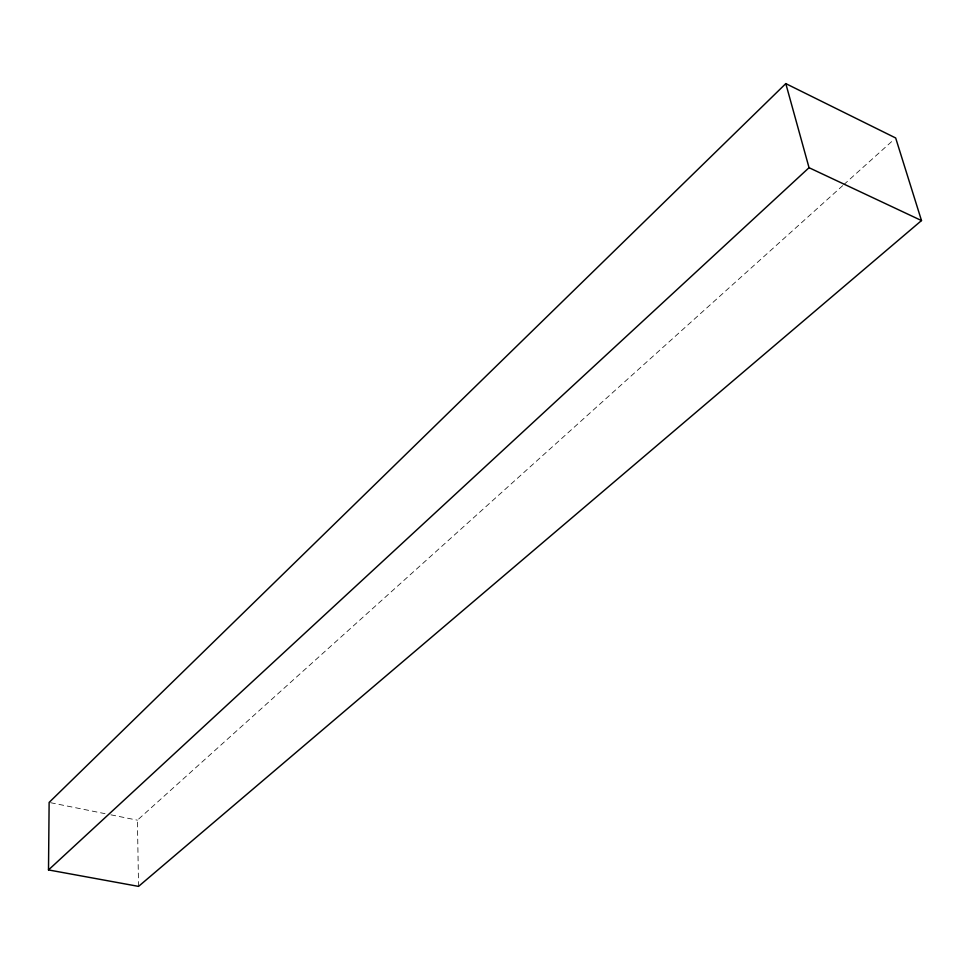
<?xml version="1.0" encoding="UTF-8"?>
<svg xmlns="http://www.w3.org/2000/svg" width="970" height="970" viewBox="0 0 970 970"><rect width="100%" height="100%" fill="white"/><g stroke="black" fill="none" stroke-linecap="round" stroke-linejoin="round"><path stroke-width="0.73" stroke-dasharray="4.85 3.64" d="M138.552 886.386L137.4 820.171L842.712 185.634M843.839 184.615L893.418 140.019M50.598 802.711L105.027 813.66M110.919 814.836L137.4 820.171"/><path stroke-width="1.45" d="M48.5 869.932L49.13 802.42L785.797 83.614L895.674 137.982L921.5 220.566L138.552 886.386L48.5 869.932L809.041 167.701L785.797 83.614M809.041 167.701L921.5 220.566"/></g></svg>
